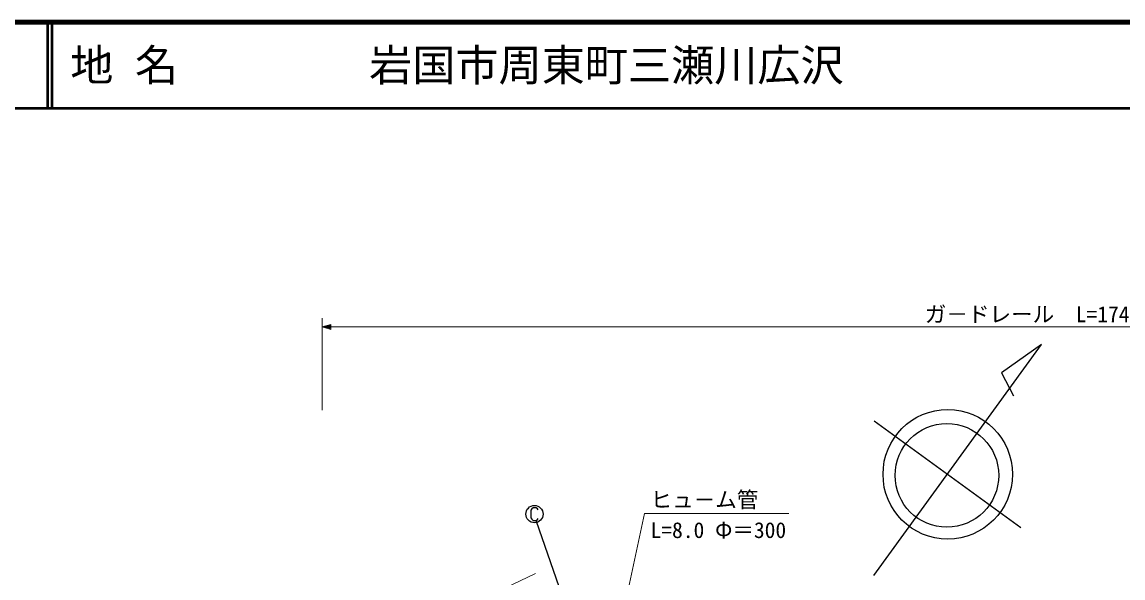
# Model space of a CAD drawing. Units: millimetres, scale not verified. Extents: x 40000 to 680000, y 20000 to 380000.
# Drawn here: x 364784 to 492408, y 315572 to 380000 of the extents above; entities that cross this region are included whole.
import ezdxf
from ezdxf.enums import TextEntityAlignment as Align

# ---------------------------------------------------------------- set-up
doc = ezdxf.new("R2010")
doc.units = ezdxf.units.MM
doc.header["$LTSCALE"] = 1000
doc.linetypes.add('CHAIN', pattern=[18.5, 12, -1.5, 3.5, -1.5])
for name, color, linetype, lineweight in [('S-BGD-EXST', 7, 'Continuous', 25), ('S-BMK', 2, 'CHAIN', 13), ('S-BMK-SRVR', 3, 'Continuous', 25), ('S-STR-HTXT', 7, 'Continuous', 13), ('S-TTL', 2, 'Continuous', 140), ('S-TTL-LINE', 7, 'Continuous', 50)]:
    doc.layers.add(name, color=color, linetype=linetype, lineweight=lineweight)
doc.layers.add('S-TTL-TXT', color=7, linetype='Continuous')
doc.styles.add('ＭＳ ゴシック', font='')
doc.styles.get('ＭＳ ゴシック').set_extended_font_data('MS Gothic')

msp = doc.modelspace()

# ---------------------------------------------------------------- linework, layer by layer
at = {"layer": 'S-BGD-EXST'}
for p, q in [((423869, 323573), (423749, 323412)), ((423749, 323412), (423749, 322531)), ((424029, 323693), (423869, 323573)), ((424389, 323693), (424029, 323693)), ((424549, 323573), (424389, 323693)), ((424630, 323452), (424549, 323573)), ((423749, 322531), (423869, 322371)), ((423869, 322371), (424029, 322251)), ((424029, 322251), (424389, 322251)), ((424373, 322143), (432008, 300234)), ((424389, 322251), (424549, 322331)), ((424549, 322331), (424630, 322451))]:
    msp.add_line(p, q, dxfattribs=at)
msp.add_ellipse((424189, 322972), major_axis=(0, -1001), ratio=0.999279, dxfattribs=at)
at = {"layer": 'S-BMK'}
msp.add_line((413459, 310936), (424801, 316321), dxfattribs=at)
at = {"layer": 'S-BMK-SRVR'}
for p, q in [((463533, 315864), (482961, 342624)), ((482961, 342624), (478339, 339335)), ((478339, 339335), (479719, 336665)), ((463561, 333792), (480563, 321431))]:
    msp.add_line(p, q, dxfattribs=at)
for centre, major_axis in [((472096, 327586), (0, -7511)), ((471996, 327464), (0, -6009))]:
    msp.add_ellipse(centre, major_axis=major_axis, ratio=0.999279, dxfattribs=at)
at = {"layer": 'S-STR-HTXT'}
for p, q in [((399580, 335014), (399580, 345668)), ((399580, 344667), (400581, 344947)), ((399580, 344667), (566284, 344667)), ((400581, 344386), (399580, 344667)), ((399860, 344667), (400541, 344867)), ((400541, 344466), (399860, 344667)), ((400021, 344667), (400501, 344787)), ((400501, 344546), (400021, 344667)), ((400261, 344667), (400461, 344707)), ((400461, 344627), (400261, 344667)), ((400461, 344707), (400461, 344627)), ((400501, 344787), (400501, 344546)), ((400541, 344867), (400541, 344466)), ((400581, 344947), (400581, 344386)), ((432478, 302249), (436961, 323050)), ((436961, 323050), (453657, 323050))]:
    msp.add_line(p, q, dxfattribs=at)
at = {"layer": 'S-TTL'}
msp.add_line((680000, 380000), (40000, 380000), dxfattribs=at)
at = {"layer": 'S-TTL-LINE'}
for p, q in [((367750, 380000), (367750, 370000)), ((368250, 380000), (368250, 370000)), ((40000, 370000), (680000, 370000))]:
    msp.add_line(p, q, dxfattribs=at)

# ---------------------------------------------------------------- texts
at = {"layer": 'S-STR-HTXT', "style": 'ＭＳ ゴシック'}
for s, p in [('ガ－ドレール\u3000L=174.0', (469431, 344667)), ('ヒュ－ム管', (437641, 323186)), ('L=8.0 Φ＝300', (437641, 319651))]:
    msp.add_text(s, height=1833, dxfattribs=at).set_placement(p, align=Align.BOTTOM_LEFT)
at = {"layer": 'S-TTL-TXT', "style": 'ＭＳ ゴシック'}
for s, p in [('地 名', (370380, 375000)), ('岩国市周東町三瀬川広沢', (405024, 375000))]:
    msp.add_text(s, height=3666, dxfattribs=at).set_placement(p, align=Align.MIDDLE_LEFT)

doc.saveas('drawing.dxf')
